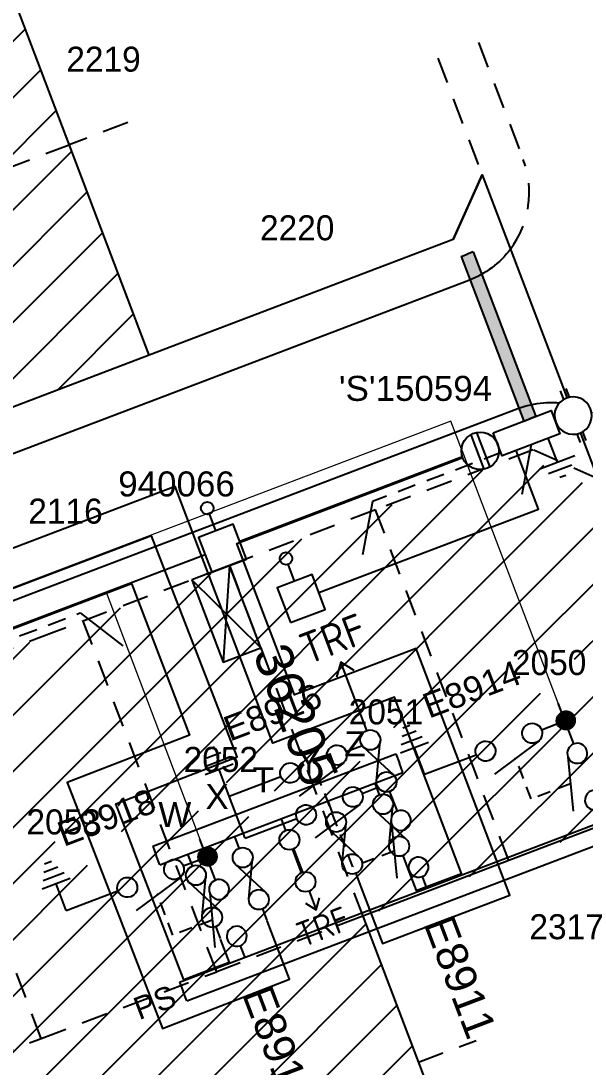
# Model space of a CAD drawing. Header units: metres. Extents: x 303798 to 304438, y 6274082 to 6274908.
# Drawn here: x 304211.9 to 304257, y 6274351.7 to 6274435.4 of the extents above; entities that cross this region are included whole.
import ezdxf
from ezdxf.enums import TextEntityAlignment as Align

# ---------------------------------------------------------------- set-up
doc = ezdxf.new("R2010")
doc.units = ezdxf.units.M
doc.header["$LTSCALE"] = 0.7
for name, pattern in [('A', [0]), ('Cable Exist OH', [1, 1, 0]), ('Cable Exist UG', [8.2, 4, -1.2, 1.8, -1.2]), ('CENTERX2', [101.6, 63.5, -12.7, 12.7, -12.7]), ('Dash', [5, 3, -2])]:
    doc.linetypes.add(name, pattern=pattern)
doc.layers.get('0').update_dxf_attribs({"color": 6})
for name, color, linetype in [('_User Miscellaneous11', 7, 'Continuous'), ('_User Miscellaneous4', 7, 'Continuous'), ('_User Miscellaneous7', 150, 'Continuous'), ('_User Miscellaneous8', 7, 'Continuous'), ('Cadastre Developer_SP_NEW', 4, 'Continuous'), ('Cadastre Roads_SP_NEW', 8, 'Continuous'), ('Duct_SP_NEW', 2, 'Continuous'), ('Equip_HV_NEW', 1, 'Continuous'), ('Equip_LV_MOD', 5, 'Continuous'), ('Equip_LV_NEW', 5, 'Continuous'), ('Mains_HV_NEW_V17', 2, 'Continuous'), ('Mains_LV_NEW_R6', 2, 'Continuous'), ('Mains_LV_NEW_T84', 2, 'Continuous'), ('Services_SP_NEW_UG', 2, 'Continuous'), ('Sub_LV_EXT', 5, 'Continuous'), ('Sub_SP_NEW', 2, 'Continuous'), ('SupportsUG_SP_LV_NEW', 2, 'Continuous'), ('SupportsUG_SP_LV_SL_NEW', 2, 'Continuous'), ('Trench_SP_NEW', 2, 'Continuous')]:
    doc.layers.add(name, color=color, linetype=linetype)
doc.layers.add('_User Miscellaneous5', color=7, linetype='Continuous', lineweight=35)
doc.layers.add('_User Notes', color=7, linetype='Continuous', plot=False)
doc.layers.add('Features_HIDE', color=1, linetype='Continuous', plot=False)
doc.styles.add('ARIAL', font='arial.ttf', dxfattribs={"height": 2})
doc.styles.add('Dot', font='dotfont.shx', dxfattribs={"height": 2})
doc.styles.add('iecARIAL', font='arial.ttf', dxfattribs={"height": 2})
doc.styles.add('IESYMBOL1', font='isocp.shx')
doc.styles.add('POLE_LABEL', font='arial.ttf')
doc.styles.add('SL_LABEL', font='arial.ttf')
doc.styles.get("Standard").update_dxf_attribs({"font": 'arial.ttf'})
doc.styles.add('style1', font='iso3098b.shx')
doc.styles.add('SWG_LABEL', font='arial.ttf')
doc.styles.add('SWITCH_LABEL', font='arial.ttf', dxfattribs={"height": 2.5})
doc.linetypes.add('Cable New UG', pattern='A,8,-1,["x",style1,S=3.5,R=0,X=0.35,Y=-1],-3.5', length=12.5)
doc.linetypes.add('Cable Z', pattern='A,8,-1,["Z",Standard,S=2.5,R=0,X=0.35,Y=-1.25],-3.5', length=12.5)
doc.linetypes.add('IE Trench HV', pattern='A,8,-2,["/",style1,S=2.5,R=0,X=0.1,Y=-1],-4.5', length=14.5)

# ---------------------------------------------------------------- blocks, each defined once
blk = doc.blocks.new('*U112')
at = {"layer": '_User Miscellaneous7', "lineweight": -3}
blk.add_lwpolyline([(4.455, -3.03), (4.455, -1.58)], dxfattribs=at)
blk.add_lwpolyline([(2.97, -6), (5.94, -6), (5.94, -3.03), (2.97, -3.03)], close=True, dxfattribs=at)
blk.add_circle((4.455, -1.08), 0.5, dxfattribs=at)
at = {"layer": '_User Miscellaneous8', "color": 2, "lineweight": -3}
blk.add_lwpolyline([(-1.485, 0), (1.485, 0), (1.485, 2.97), (-1.485, 2.97)], close=True, dxfattribs=at)
at = {"style": 'POLE_LABEL', "flags": 9}
blk.add_attdef('STRUCTURE_PLANT_NUMBER', text='', height=0.2, dxfattribs=at).set_placement((1.641, 1.727), align=Align.MIDDLE_LEFT)
for tag, flags, p in [('STREET_CODE', 9, (1.641, 1.485)), ('OWNED_BY', 9, (1.641, 1.085)), ('OPERATED_BY', 9, (1.641, 0.885)), ('COLUMN_TYPE', 9, (1.641, 1.285)), ('STATE', 9, (1.641, 0.485)), ('USAGE', 9, (1.641, 0.285)), ('MAINTAINED_BY', 9, (1.641, 0.685)), ('LEGEND', 9, (1.641, 0.085)), ('SUBURB', 9, (1.641, -0.315)), ('STREETNAME', 9, (1.641, -0.515)), ('PARENT', 9, (1.641, -0.115)), ('LOCATION', 9, (1.641, -0.715)), ('NOTES', 9, (1.641, -0.915)), ('Z', 1, (1.641, -1.315)), ('LABEL_ALIGNMENT', 9, (1.641, -1.115))]:
    blk.add_attdef(tag, text='', height=0.2, dxfattribs=dict(flags=flags)).set_placement(p, align=Align.MIDDLE_LEFT)
at = {"layer": '_User Miscellaneous5', "style": 'ARIAL', "flags": 8}
blk.add_attdef('ASSET_NUM', text='', height=2, dxfattribs=at).set_placement((2, 3.485), align=Align.MIDDLE_LEFT)
blk = doc.blocks.new('*U51')
at = {"layer": '_User Miscellaneous8', "color": 2}
blk.add_line((0, 0), (0, 1.45), dxfattribs=at)
blk.add_circle((0, 1.95), 0.5, dxfattribs=at)
for tag, p, flags in [('Z', (0, 0), 1), ('OPERATED_BY', (0, -9.607), 9)]:
    blk.add_attdef(tag, p, '', height=0.2, dxfattribs=dict(flags=flags))
at = {"style": 'SL_LABEL', "flags": 9}
blk.add_attdef('STREET_CODE', text='', height=0.2, dxfattribs=at).set_placement((0, -0.2), align=Align.MIDDLE_LEFT)
at = {"flags": 9}
for tag, p in [('CONSTRUCTED_VOLTAGE', (0, -0.4)), ('CONTROL_TYPE', (0, -0.6)), ('LANTERN_PURPOSE', (0, -0.8)), ('OPERATING_VOLTAGE', (0, -1.4)), ('ORIENTATION', (0, -1.6)), ('LANTERN_TYPE', (0, -1)), ('NO_PHASES', (0, -1.2)), ('OWNED_BY', (0, -1.8)), ('STATE', (0, -2)), ('CEXIST', (0, -2.4)), ('CNEW', (0, -2.6)), ('USAGE', (0, -2.2)), ('CNUMBER', (0, -2.8)), ('CREMOVE', (0, -3)), ('CREPLACE', (0, -3.2)), ('LKINGHEIGHT', (0, -3.4)), ('LBRACKET', (0, -3.6)), ('LBRACKETVOCAB', (0, -3.8)), ('LCATEGORY', (0, -4)), ('LCHARGE1', (0, -4.2)), ('LCHARGE1PERCENT', (0, -4.4)), ('LCHARGE2', (0, -4.6)), ('LCHARGE2PERCENT', (0, -4.8)), ('LCHARGE3', (0, -5)), ('LCHARGE3PERCENT', (0, -5.2)), ('LEXIST', (0, -5.4)), ('LLAMP', (0, -5.6)), ('LLAMPVOCAB', (0, -5.8)), ('LMAST', (0, -6)), ('LMASTVOCAB', (0, -6.2)), ('LNEW', (0, -6.4)), ('LANTNUMBER', (0, -6.6)), ('LOUTREACH', (0, -7)), ('LOUTREACHVOCAB', (0, -7.2)), ('LRATECODE', (0, -7.4)), ('LREMOVE', (0, -7.6)), ('LREPLACE', (0, -7.8)), ('LTYPE', (0, -8)), ('LTYPEVOCAB', (0, -8.2)), ('LEGEND', (0, -8.4)), ('SUBURB', (0, -8.6)), ('STREETNAME', (0, -8.8)), ('LOCATION', (0, -9)), ('NOTES', (0, -9.2)), ('MAINTAINED_BY', (0, -9.863))]:
    blk.add_attdef(tag, text='', height=0.2, dxfattribs=at).set_placement(p, align=Align.MIDDLE_LEFT)
at = {"layer": '_User Notes', "style": 'SL_LABEL', "flags": 8}
blk.add_attdef('ASSET_NUM', text='', height=2.5, dxfattribs=at).set_placement((2, 2), align=Align.MIDDLE_LEFT)
at = {"layer": '_User Notes', "flags": 8}
blk.add_attdef('LNUMBER', text='', height=2.5, dxfattribs=at).set_placement((1.2, -2.8), align=Align.MIDDLE_LEFT)
blk = doc.blocks.new('*U49')
at = {"lineweight": -3}
blk.add_lwpolyline([(-2.475, 2.49), (2.475, 2.49), (2.475, 0.51), (-2.475, 0.51)], close=True, dxfattribs=at)
for tag, flags, p in [('STREET_CODE', 9, (1.5, 3.5)), ('OWNED_BY', 9, (1.5, 3.3)), ('OPERATED_BY', 9, (1.5, 3.1)), ('STATE', 9, (1.5, 2.7)), ('SUPPORT_TYPE', 9, (1.5, 2.5)), ('MAINTAINED_BY', 9, (1.5, 2.9)), ('SUBURB', 9, (1.5, 1.7)), ('USAGE', 9, (1.5, 2.3)), ('LEGEND', 9, (1.5, 2.1)), ('PARENT', 9, (1.5, 1.9)), ('Z', 1, (1.5, 0.9)), ('STREETNAME', 9, (1.5, 1.5)), ('LOCATION', 9, (1.5, 1.3)), ('NOTES', 9, (1.5, 1.1))]:
    blk.add_attdef(tag, text='', height=0.2, dxfattribs=dict(flags=flags)).set_placement(p, align=Align.MIDDLE_LEFT)
at = {"layer": '_User Miscellaneous4', "style": 'ARIAL', "flags": 8}
blk.add_attdef('ASSET_NUM', text='', height=2, dxfattribs=at).set_placement((2, 5.5), align=Align.MIDDLE_LEFT)
blk = doc.blocks.new('*U236')
for p, q in [((5.5, 1.825), (-1.551, -1.375)), ((-1.551, 1.824), (5.5, -1.375))]:
    blk.add_line(p, q)
blk.add_lwpolyline([(-1.551, -1.375), (5.5, -1.375), (5.5, 1.825), (-1.551, 1.824)], close=True)
for tag, height, flags, p in [('ASSET_NUM', 3, 8, (5.84, 2.545)), ('STREET_CODE', 0.2, 9, (5.34, 0.545)), ('OPERATING_VOLTAGE', 0.2, 9, (5.34, 0.145)), ('ORIENTATION', 0.2, 9, (5.34, -0.055)), ('NO_PHASES', 0.2, 9, (5.34, 0.345)), ('OWNED_BY', 0.2, 9, (5.34, -0.255)), ('OPERATED_BY', 0.2, 9, (5.34, -0.455)), ('CONSTRUCTED_VOLTAGE', 0.2, 9, (5.34, -0.855)), ('MAINTAINED_BY', 0.2, 9, (5.34, -0.655)), ('SECONDARY_VOLTAGE', 0.2, 9, (5.34, -1.055)), ('STATE', 0.2, 9, (5.34, -1.255)), ('SUBSTATION_TYPE', 0.2, 9, (5.34, -1.655)), ('PARENT', 0.2, 9, (5.34, -1.455)), ('SUBURB', 0.2, 9, (5.34, -2.255)), ('STREETNAME', 0.2, 9, (5.34, -2.455)), ('USAGE', 0.2, 9, (5.34, -1.855)), ('LEGEND', 0.2, 9, (5.34, -2.055)), ('Z', 0.2, 1, (5.34, -3.055)), ('LOCATION', 0.2, 9, (5.34, -2.655)), ('NOTES', 0.2, 9, (5.34, -2.855))]:
    blk.add_attdef(tag, text='', height=height, dxfattribs=dict(flags=flags)).set_placement(p, align=Align.MIDDLE_LEFT)
blk = doc.blocks.new('TX_LINK_NEW')
h = blk.add_hatch(color=256)
edge = h.paths.add_edge_path()
edge.add_line((2.598, 0.05), (4.601, 0.05))
edge.add_arc((5.4, 0.011), 0.8, 177.23529, 184.40267)
edge.add_line((4.602, -0.05), (2.598, -0.05))
edge.add_arc((1.8, 0), 0.8, 356.41668, 363.58332)
blk.add_line((7.2, 0.013), (7.798, 0.013))
for points in [[(1, 0), (0, 0)], [(2.598, 0.05), (4.601, 0.05)], [(6.2, 0.013), (7.2, 0.013)], [(6.998, -0.587), (7.798, 0.013), (6.998, 0.613)], [(2.598, -0.05), (4.602, -0.05)]]:
    blk.add_lwpolyline(points)
for centre in [(1.8, 0), (5.4, 0.011)]:
    blk.add_circle(centre, 0.8)
for centre, start, end in [((1.8, 0), 356.41668, 3.58332), ((5.4, 0.011), 177.23529, 184.40267)]:
    blk.add_arc(centre, 0.8, start, end)
at = {"style": 'IESYMBOL1'}
blk.add_text('TRF', height=2, rotation=90, dxfattribs=at).set_placement((9.238, 0.013), align=Align.MIDDLE_CENTER)
at = {"flags": 1}
blk.add_attdef('Z', (0, 0), '', height=0.2, dxfattribs=at)
at = {"layer": 'Sub_LV_EXT', "flags": 1}
for tag, p in [('ORIENTATION', (2.14, -1.527)), ('USAGE', (2.14, -1.142)), ('NOTES', (2.14, -3.066))]:
    blk.add_attdef(tag, p, '', height=0.2, dxfattribs=at)
blk = doc.blocks.new('LV_UG_DFUSE_CLOSED_NEW')
for points in [[(1, 0), (0, 0)], [(5.04, 0.726), (2.156, -0.717)], [(5.049, -0.707), (2.156, 0.717)], [(6.2, 0.013), (7.2, 0.013)]]:
    blk.add_lwpolyline(points)
for centre in [(1.8, 0), (5.4, 0.011)]:
    blk.add_circle(centre, 0.8)
for tag, flags, p in [('ACTUAL_STATUS', 9, (1.5, 0)), ('OPERATED_BY', 9, (1.5, -0.6)), ('CONSTRUCTED_VOLTAGE', 9, (1.5, -0.2)), ('NO_PHASES', 9, (1.5, -0.4)), ('MAINTAINED_BY', 9, (1.5, -0.8)), ('OWNED_BY', 9, (1.5, -1)), ('OPERATING_VOLTAGE', 9, (1.5, -1.2)), ('ORIENTATION', 9, (1.5, -1.4)), ('STATE', 9, (1.5, -1.6)), ('Z', 1, (1.5, -2.4)), ('SWITCH_TYPE', 9, (1.5, -1.8)), ('USAGE', 9, (1.5, -2)), ('NOTES', 9, (1.5, -2.2))]:
    blk.add_attdef(tag, text='', height=0.2, dxfattribs=dict(flags=flags)).set_placement(p, align=Align.MIDDLE_LEFT)
blk = doc.blocks.new('*U113')
for points in [[(1, 0), (0, 0)], [(5.04, 0.726), (2.156, -0.717)], [(5.049, -0.707), (2.156, 0.717)], [(6.2, 0.013), (7.2, 0.013)]]:
    blk.add_lwpolyline(points)
for centre in [(1.8, 0), (5.4, 0.011)]:
    blk.add_circle(centre, 0.8)
for tag, flags, p in [('ACTUAL_STATUS', 9, (1.5, 0)), ('OPERATED_BY', 9, (1.5, -0.6)), ('CONSTRUCTED_VOLTAGE', 9, (1.5, -0.2)), ('NO_PHASES', 9, (1.5, -0.4)), ('MAINTAINED_BY', 9, (1.5, -0.8)), ('OWNED_BY', 9, (1.5, -1)), ('OPERATING_VOLTAGE', 9, (1.5, -1.2)), ('ORIENTATION', 9, (1.5, -1.4)), ('STATE', 9, (1.5, -1.6)), ('Z', 1, (1.5, -2.4)), ('SWITCH_TYPE', 9, (1.5, -1.8)), ('USAGE', 9, (1.5, -2)), ('NOTES', 9, (1.5, -2.2))]:
    blk.add_attdef(tag, text='', height=0.2, dxfattribs=dict(flags=flags)).set_placement(p, align=Align.MIDDLE_LEFT)
blk = doc.blocks.new('Earth')
for p, q in [((0, -2.044), (0, 0)), ((-1.5, -2.044), (1.5, -2.044)), ((-1, -2.644), (1, -2.644)), ((-0.25, -3.244), (0.25, -3.244))]:
    blk.add_line(p, q)
blk = doc.blocks.new('*U114')
for p, q in [((-1.6, 0), (-1.6, 41.669)), ((-1.6, 41.669), (-0.8, 41.669)), ((0, 41.669), (-0.8, 41.669)), ((0, 0), (0, 41.669)), ((-1.6, 0), (-0.8, 0)), ((0, 0), (-0.8, 0))]:
    blk.add_line(p, q)
at = {"style": 'ARIAL'}
blk.add_attdef('SWG_TYPE', text='', height=1.8, rotation=90, dxfattribs=at).set_placement((-0.8, 42.414), align=Align.MIDDLE_LEFT)
blk.add_attdef('SUB_TYPE', text='', height=1.8, rotation=90, dxfattribs=at).set_placement((-0.8, -0.757), align=Align.MIDDLE_RIGHT)
blk = doc.blocks.new('*U101')
for p, q in [((-6.103, 4.327), (-1.804, 5.547)), ((-6.103, 0.747), (-1.804, 1.966)), ((2.223, -2.29), (4.623, -2.285)), ((2.524, -2.89), (4.324, -2.886)), ((2.826, -3.489), (4.026, -3.486)), ((3.127, -4.088), (3.727, -4.087))]:
    blk.add_line(p, q)
at = {"linetype": 'Dash', "ltscale": 0.5, "flags": 128}
blk.add_lwpolyline([(-7.345, 8.776), (-3.811, 8.776), (-3.791, 1.399)], dxfattribs=at)
for points in [[(-5.789, 2.759, -1), (-5.793, 4.359, -1)], [(-1.789, 2.767, -1), (-1.793, 4.367, -1)], [(-5.789, -0.821, -1), (-5.793, 0.779, -1)], [(-1.789, -0.813, -1), (-1.793, 0.787, -1)]]:
    blk.add_lwpolyline(points, format="xyb", close=True)
for points in [[(-6.591, 3.558), (-7.891, 3.558)], [(3.423, 3.569), (-0.991, 3.569)], [(3.423, 3.569), (3.423, -0.012)], [(-6.591, -0.023), (-7.891, -0.023)], [(3.423, -0.012), (-0.991, -0.012)], [(3.423, -0.012), (3.423, -2.288)]]:
    blk.add_lwpolyline(points)
at = {"flags": 1}
blk.add_attdef('Z', (0, 0), '', height=0.2, dxfattribs=at)
at = {"style": 'SWITCH_LABEL', "flags": 9}
blk.add_attdef('STREET_CODE', text='', height=0.2, dxfattribs=at).set_placement((0, -0.2), align=Align.MIDDLE_LEFT)
at = {"flags": 9}
for tag, p in [('ORIENTATION', (0, -0.4)), ('USAGE', (0, -0.8)), ('PARENT', (0, -0.6)), ('SUBURB', (0, -1)), ('STREETNAME', (0, -1.2)), ('LOCATION', (0, -1.4)), ('NOTES', (0, -1.6))]:
    blk.add_attdef(tag, text='', height=0.2, dxfattribs=at).set_placement(p, align=Align.MIDDLE_LEFT)
at = {"style": 'ARIAL', "flags": 8}
blk.add_attdef('ASSET_NUM', text='', height=2, dxfattribs=at).set_placement((-1.812, -3.151), align=Align.MIDDLE_CENTER)
blk = doc.blocks.new('SWG_SIE_TRF_NOES_NEW')
for p, q in [((7.008, 0.801), (2.793, 1.949)), ((14.679, 0), (20.536, -0.004))]:
    blk.add_line(p, q)
for points in [[(2.2, 0.011), (1.2, 0.011)], [(19.536, -0.753), (20.536, -0.004), (19.536, 0.747)], [(7.8, 0), (9.453, 0)]]:
    blk.add_lwpolyline(points)
for points in [[(2.998, -0.79, 1), (3.002, 0.81, 1)], [(6.998, -0.798, 1), (7.002, 0.801, 1)]]:
    blk.add_lwpolyline(points, format="xyb", close=True)
at = {"flags": 1}
blk.add_attdef('Z', (0, 0), '', height=0.2, dxfattribs=at)
at = {"style": 'SWITCH_LABEL', "flags": 9}
blk.add_attdef('STREET_CODE', text='', height=0.2, dxfattribs=at).set_placement((0, -0.2), align=Align.MIDDLE_LEFT)
at = {"flags": 9}
for tag, p in [('ORIENTATION', (0, -0.4)), ('USAGE', (0, -0.8)), ('PARENT', (0, -0.6)), ('SUBURB', (0, -1)), ('STREETNAME', (0, -1.2)), ('LOCATION', (0, -1.4)), ('NOTES', (0, -1.6))]:
    blk.add_attdef(tag, text='', height=0.2, dxfattribs=at).set_placement(p, align=Align.MIDDLE_LEFT)
blk = doc.blocks.new('SWG_FUSE_NEW')
for points in [[(4.04, 0.726), (1.156, -0.717)], [(4.049, -0.707), (1.156, 0.717)]]:
    blk.add_lwpolyline(points)
for centre in [(0.8, 0), (4.4, 0.011)]:
    blk.add_circle(centre, 0.8)
at = {"style": 'SWITCH_LABEL', "flags": 8}
blk.add_attdef('ASSET_NUM', text='', height=2.5, rotation=179.95437, dxfattribs=at).set_placement((-2.4, 0), align=Align.MIDDLE_LEFT)
for tag, p, flags in [('Z', (0, 0), 1), ('ORIENTATION', (0.04, -4.4), 9), ('USAGE', (0.04, -5.4), 9)]:
    blk.add_attdef(tag, p, '', height=0.2, dxfattribs=dict(flags=flags))
at = {"flags": 9}
for tag, p in [('PARENT', (0, -1.6)), ('SUBURB', (0, -2.2)), ('STREETNAME', (0, -2.4))]:
    blk.add_attdef(tag, text='', height=0.2, dxfattribs=at).set_placement(p, align=Align.MIDDLE_LEFT)
blk = doc.blocks.new('*U102')
at = {"linetype": 'CENTERX2'}
blk.add_blockref('SWG_SIE_TRF_NOES_NEW', (0, 0), dxfattribs=at)
at = {"linetype": 'CENTERX2', "rotation": 180}
blk.add_blockref('SWG_FUSE_NEW', (14.679, 0), dxfattribs=at)
at = {"style": 'IESYMBOL1'}
blk.add_text('TRF', height=2.5, rotation=270.01744, dxfattribs=at).set_placement((22.515, -0.055), align=Align.MIDDLE_CENTER)
blk = doc.blocks.new('SWG_SIE_ES_NEW')
for p, q in [((-6.103, 0.747), (-1.804, 1.966)), ((2.223, -2.29), (4.623, -2.285)), ((2.524, -2.89), (4.324, -2.886)), ((2.826, -3.489), (4.026, -3.486)), ((3.127, -4.088), (3.727, -4.087))]:
    blk.add_line(p, q)
at = {"const_width": 0.8, "flags": 128}
blk.add_lwpolyline([(-9.091, -0.021, 1), (-8.291, -0.021, 1)], format="xyb", close=True, dxfattribs=at)
for points in [[(-5.789, -0.821, -1), (-5.793, 0.779, -1)], [(-1.789, -0.813, -1), (-1.793, 0.787, -1)]]:
    blk.add_lwpolyline(points, format="xyb", close=True)
for points in [[(-6.591, -0.023), (-7.891, -0.023)], [(3.423, -0.012), (-0.991, -0.012)], [(3.423, -0.012), (3.423, -2.288)]]:
    blk.add_lwpolyline(points)
at = {"flags": 1}
blk.add_attdef('Z', (0, 0), '', height=0.2, dxfattribs=at)
at = {"style": 'SWITCH_LABEL', "flags": 9}
blk.add_attdef('STREET_CODE', text='', height=0.2, dxfattribs=at).set_placement((0, -0.2), align=Align.MIDDLE_LEFT)
at = {"flags": 9}
for tag, p in [('ORIENTATION', (0, -0.4)), ('USAGE', (0, -0.8)), ('PARENT', (0, -0.6)), ('SUBURB', (0, -1)), ('STREETNAME', (0, -1.2)), ('LOCATION', (0, -1.4)), ('NOTES', (0, -1.6))]:
    blk.add_attdef(tag, text='', height=0.2, dxfattribs=at).set_placement(p, align=Align.MIDDLE_LEFT)
at = {"style": 'ARIAL', "flags": 8}
blk.add_attdef('ASSET_NUM', text='', height=2, dxfattribs=at).set_placement((-1.812, -3.151), align=Align.MIDDLE_CENTER)
blk = doc.blocks.new('SWG_SIE_SU_NEW')
blk.add_line((5.808, 0.79), (1.594, 1.938))
at = {"linetype": 'A', "lineweight": 0}
for p, q in [((7.981, 0.347), (7.98, -0.368)), ((8.18, -0.584), (8.181, 0.562)), ((8.381, 0.659), (8.379, -0.682)), ((8.579, -0.712), (8.581, 0.688)), ((8.781, 0.659), (8.779, -0.683)), ((8.98, -0.588), (8.981, 0.564)), ((9.181, 0.351), (9.18, -0.376))]:
    blk.add_line(p, q, dxfattribs=at)
at = {"linetype": 'Dash', "ltscale": 0.5}
blk.add_lwpolyline([(3.701, 1.364), (3.701, 4.733), (7.222, 4.733)], dxfattribs=at)
for points in [[(1, 0), (0, 0)], [(6.6, -0.012), (10.1, -0.012)]]:
    blk.add_lwpolyline(points)
for points in [[(1.798, -0.802, 1), (1.802, 0.798, 1)], [(5.798, -0.81, 1), (5.802, 0.79, 1)]]:
    blk.add_lwpolyline(points, format="xyb", close=True)
at = {"linetype": 'A', "lineweight": 0}
blk.add_circle((8.582, -0.012), 0.7, dxfattribs=at)
at = {"style": 'SWG_LABEL', "flags": 8}
blk.add_attdef('ASSET_NUM', text='', height=2, rotation=179.95437, dxfattribs=at).set_placement((-2.4, 0.012), align=Align.MIDDLE_LEFT)
at = {"flags": 1}
blk.add_attdef('Z', (0, 0), '', height=0.2, dxfattribs=at)
at = {"style": 'SWITCH_LABEL', "flags": 9}
blk.add_attdef('STREET_CODE', text='', height=0.2, dxfattribs=at).set_placement((0, 0), align=Align.MIDDLE_LEFT)
at = {"flags": 9}
for tag, p in [('ORIENTATION', (0, -0.2)), ('SUBURB', (0, -0.8)), ('USAGE', (0, -0.6)), ('PARENT', (0, -0.4)), ('OWNED_BY', (-0.003, -1.619)), ('STREETNAME', (0, -1)), ('LOCATION', (0, -1.2)), ('NOTES', (0, -1.4)), ('OPERATED_BY', (-0.009, -1.841)), ('MAINTAINED_BY', (-0.011, -2.048))]:
    blk.add_attdef(tag, text='', height=0.2, dxfattribs=at).set_placement(p, align=Align.MIDDLE_LEFT)
blk = doc.blocks.new('*U144')
at = {"layer": 'Services_SP_NEW_UG', "color": 2, "flags": 128}
blk.add_lwpolyline([(-14.998, -0.75), (-17.244, 2.934)], dxfattribs=at)
at = {"layer": 'Services_SP_NEW_UG', "color": 2, "linetype": 'Dash', "ltscale": 0.7, "flags": 128}
blk.add_lwpolyline([(-2.473, -0.75), (-14.998, -0.75)], dxfattribs=at)
blk = doc.blocks.new('*U98')
blk.add_wipeout([(-1.056, -0.443), (-1.18, -0.584), (-1.286, -0.739), (-1.371, -0.906), (-1.435, -1.083), (-1.476, -1.266), (-1.493, -1.453), (-1.487, -1.64), (-1.458, -1.826), (-1.406, -2.006), (-1.331, -2.178), (-1.236, -2.339), (-1.121, -2.488), (-0.988, -2.62), (-0.84, -2.735), (-0.679, -2.831), (-0.506, -2.906), (-0.326, -2.958), (-0.141, -2.987), (0.047, -2.993), (0.233, -2.976), (0.416, -2.935), (0.593, -2.871), (0.76, -2.786), (0.915, -2.681), (1.056, -2.557), (1.18, -2.416), (1.286, -2.261), (1.371, -2.094), (1.435, -1.917), (1.476, -1.734), (1.493, -1.547), (1.487, -1.36), (1.458, -1.174), (1.406, -0.994), (1.331, -0.822), (1.236, -0.661), (1.121, -0.512), (0.988, -0.38), (0.84, -0.265), (0.679, -0.169), (0.506, -0.094), (0.326, -0.042), (0.141, -0.013), (-0.047, -0.007), (-0.233, -0.024), (-0.416, -0.065), (-0.593, -0.129), (-0.76, -0.214), (-0.915, -0.319)])
for p, q in [((-1.479, -1.25), (1.479, -1.25)), ((-1.479, -1.75), (1.479, -1.75))]:
    blk.add_line(p, q)
blk.add_circle((0, -1.5), 1.5)
for tag, flags, p in [('ACTUAL_STATUS', 9, (1.5, 0)), ('OPERATING_VOLTAGE', 9, (1.5, -0.6)), ('ORIENTATION', 9, (1.5, -0.8)), ('CONSTRUCTED_VOLTAGE', 9, (1.5, -0.2)), ('NO_PHASES', 9, (1.5, -0.4)), ('STATE', 9, (1.5, -1)), ('SWITCH_TYPE', 9, (1.5, -1.2)), ('USAGE', 9, (1.5, -1.4)), ('NOTES', 9, (1.5, -1.6)), ('TYPE', 9, (1.5, -2.6)), ('OWNED_BY', 9, (1.5, -1.8)), ('OPERATED_BY', 9, (1.5, -2)), ('MAINTAINED_BY', 9, (1.5, -2.2)), ('NUMBER_OF_PHASES', 9, (1.5, -2.4)), ('Z', 1, (1.5, -2.8))]:
    blk.add_attdef(tag, text='', height=0.2, dxfattribs=dict(flags=flags)).set_placement(p, align=Align.MIDDLE_LEFT)
blk = doc.blocks.new('*U99')
blk.add_wipeout([(-1.168, -0.568), (-1.275, -0.722), (-1.363, -0.888), (-1.429, -1.064), (-1.472, -1.246), (-1.492, -1.433), (-1.489, -1.62), (-1.462, -1.806), (-1.412, -1.987), (-1.34, -2.16), (-1.247, -2.323), (-1.134, -2.473), (-1.003, -2.607), (-0.857, -2.724), (-0.696, -2.822), (-0.525, -2.899), (-0.346, -2.953), (-0.161, -2.985), (0.026, -2.994), (0.213, -2.979), (0.397, -2.94), (0.574, -2.879), (0.743, -2.796), (0.899, -2.693), (1.042, -2.571), (1.168, -2.432), (1.275, -2.278), (1.363, -2.112), (1.429, -1.936), (1.472, -1.754), (1.492, -1.567), (1.489, -1.38), (1.462, -1.194), (1.412, -1.013), (1.34, -0.84), (1.247, -0.677), (1.134, -0.527), (1.003, -0.393), (0.857, -0.276), (0.696, -0.178), (0.525, -0.101), (0.346, -0.047), (0.161, -0.015), (-0.026, -0.006), (-0.213, -0.021), (-0.397, -0.06), (-0.574, -0.121), (-0.743, -0.204), (-0.899, -0.307), (-1.042, -0.429)])
for p, q in [((-1.473, -1.251), (-2.22, -1.251)), ((1.473, -1.251), (2.22, -1.251)), ((-1.473, -1.749), (-2.22, -1.749)), ((1.473, -1.749), (2.22, -1.749))]:
    blk.add_line(p, q)
blk.add_lwpolyline([(1.494, -1.5, 1), (-1.494, -1.5, 1)], format="xyb", close=True)
for tag, p, flags in [('Z', (0, 0), 1), ('ORIENTATION', (0, 0), 9), ('USAGE', (0, -0.2), 9), ('NOTES', (0, -0.4), 9)]:
    blk.add_attdef(tag, p, '', height=0.2, dxfattribs=dict(flags=flags))
blk = doc.blocks.new('*U192')
at = {"layer": 'Services_SP_NEW_UG', "color": 2, "flags": 128}
blk.add_lwpolyline([(-13.498, -0.75), (-15.744, 2.934)], dxfattribs=at)
at = {"layer": 'Services_SP_NEW_UG', "color": 2, "linetype": 'Dash', "ltscale": 0.7, "flags": 128}
blk.add_lwpolyline([(-2.473, -0.75), (-13.498, -0.75)], dxfattribs=at)

msp = doc.modelspace()

# ---------------------------------------------------------------- hatches: boundary and pattern name
at = {"layer": '_User Miscellaneous11'}
h = msp.add_hatch(dxfattribs=at)
h.set_pattern_fill('ANSI31', color=3)
h.paths.add_polyline_path([(304173.998, 6274535.284), (304149.697, 6274526.039), (304147.381, 6274520.879), (304192.717, 6274401.711), (304197.877, 6274399.395), (304222.178, 6274408.64)])
h.paths.add_polyline_path([(304156.204, 6274514.408), (304162.304, 6274514.408), (304162.304, 6274517.108), (304156.204, 6274517.108)], flags=24)
h.paths.add_polyline_path([(304169.804, 6274519.958), (304175.864, 6274519.958), (304175.864, 6274522.658), (304169.804, 6274522.658)], flags=24)
h.paths.add_polyline_path([(304173.199, 6274486.508), (304179.279, 6274486.508), (304179.279, 6274489.208), (304173.199, 6274489.208)], flags=24)
h.paths.add_polyline_path([(304168.754, 6274498.208), (304174.854, 6274498.208), (304174.854, 6274500.908), (304168.754, 6274500.908)], flags=24)
h.paths.add_polyline_path([(304182.867, 6274463.236), (304188.967, 6274463.236), (304188.967, 6274465.936), (304182.867, 6274465.936)], flags=24)
h.paths.add_polyline_path([(304177.652, 6274474.808), (304183.732, 6274474.808), (304183.732, 6274477.508), (304177.652, 6274477.508)], flags=24)
h.paths.add_polyline_path([(304192.5, 6274437.113), (304198.6, 6274437.113), (304198.6, 6274439.813), (304192.5, 6274439.813)], flags=24)
h.paths.add_polyline_path([(304187.404, 6274449.108), (304193.424, 6274449.108), (304193.424, 6274451.808), (304187.404, 6274451.808)], flags=24)
h.paths.add_polyline_path([(304203.532, 6274410.099), (304209.632, 6274410.099), (304209.632, 6274412.799), (304203.532, 6274412.799)], flags=24)
h.paths.add_polyline_path([(304197.409, 6274425.592), (304202.909, 6274425.592), (304202.909, 6274428.292), (304197.409, 6274428.292)], flags=24)
h = msp.add_hatch(color=7, dxfattribs=at)
h.dxf.hatch_style = 1
h.paths.add_polyline_path([(304248.079, 6274416.888), (304247.107, 6274416.519), (304252.113, 6274403.36), (304253.085, 6274403.73)])
h = msp.add_hatch(dxfattribs=at)
h.set_pattern_fill('ANSI31', color=3)
h.paths.add_polyline_path([(304149.543, 6274344.022), (304156.243, 6274344.022), (304156.243, 6274346.722), (304149.543, 6274346.722)], flags=16)
h.paths.add_polyline_path([(304135.449, 6274338.564), (304141.549, 6274338.564), (304141.549, 6274341.264), (304135.449, 6274341.264)], flags=16)
h.paths.add_polyline_path([(304121.971, 6274333.36), (304128.671, 6274333.36), (304128.671, 6274336.06), (304121.971, 6274336.06)], flags=16)
h.paths.add_polyline_path([(304106.782, 6274328.03), (304113.402, 6274328.03), (304113.402, 6274330.73), (304106.782, 6274330.73)], flags=16)
h.paths.add_polyline_path([(304093.459, 6274322.699), (304100.159, 6274322.699), (304100.159, 6274325.399), (304093.459, 6274325.399)], flags=16)
h.paths.add_polyline_path([(304079.438, 6274317.368), (304086.118, 6274317.368), (304086.118, 6274320.068), (304079.438, 6274320.068)], flags=16)
h.paths.add_polyline_path([(304066.96, 6274312.131), (304073.64, 6274312.131), (304073.64, 6274314.831), (304066.96, 6274314.831)], flags=16)
h.paths.add_polyline_path([(304054.764, 6274308.106), (304061.464, 6274308.106), (304061.464, 6274310.806), (304054.764, 6274310.806)], flags=16)
h.paths.add_polyline_path([(304043.026, 6274303.59), (304049.686, 6274303.59), (304049.686, 6274306.29), (304043.026, 6274306.29)], flags=16)
h.paths.add_polyline_path([(304029.985, 6274298.735), (304036.685, 6274298.735), (304036.685, 6274301.435), (304029.985, 6274301.435)], flags=16)
h.paths.add_polyline_path([(304005.335, 6274287.526), (304012.025, 6274287.526), (304012.025, 6274290.196), (304005.335, 6274290.196)], flags=16)
h.paths.add_polyline_path([(304017.588, 6274276.631), (304023.688, 6274276.631), (304023.688, 6274279.331), (304017.588, 6274279.331)], flags=16)
h.paths.add_polyline_path([(304028.681, 6274270.864), (304035.371, 6274270.864), (304035.371, 6274273.534), (304028.681, 6274273.534)], flags=16)
h.paths.add_polyline_path([(304039.768, 6274265.092), (304046.378, 6274265.092), (304046.378, 6274267.762), (304039.768, 6274267.762)], flags=16)
h.paths.add_polyline_path([(304054.299, 6274258.337), (304060.999, 6274258.337), (304060.999, 6274261.037), (304054.299, 6274261.037)], flags=16)
h.paths.add_polyline_path([(304064.144, 6274281.604), (304070.824, 6274281.604), (304070.824, 6274284.304), (304064.144, 6274284.304)], flags=16)
h.paths.add_polyline_path([(304082.487, 6274288.141), (304089.157, 6274288.141), (304089.157, 6274290.811), (304082.487, 6274290.811)], flags=16)
h.paths.add_polyline_path([(304095.663, 6274292.898), (304102.363, 6274292.898), (304102.363, 6274295.598), (304095.663, 6274295.598)], flags=16)
h.paths.add_polyline_path([(304106.652, 6274296.554), (304113.302, 6274296.554), (304113.302, 6274299.224), (304106.652, 6274299.224)], flags=16)
h.paths.add_polyline_path([(304117.063, 6274301.058), (304123.753, 6274301.058), (304123.753, 6274303.728), (304117.063, 6274303.728)], flags=16)
h.paths.add_polyline_path([(304129.994, 6274306.596), (304136.694, 6274306.596), (304136.694, 6274309.296), (304129.994, 6274309.296)], flags=16)
h.paths.add_polyline_path([(304145.576, 6274312.444), (304151.676, 6274312.444), (304151.676, 6274315.144), (304145.576, 6274315.144)], flags=16)
h.paths.add_polyline_path([(304159.597, 6274317.775), (304166.297, 6274317.775), (304166.297, 6274320.475), (304159.597, 6274320.475)], flags=16)
h.paths.add_polyline_path([(304173.618, 6274323.106), (304180.238, 6274323.106), (304180.238, 6274325.806), (304173.618, 6274325.806)], flags=16)
h.paths.add_polyline_path([(304187.638, 6274328.436), (304194.338, 6274328.436), (304194.338, 6274331.136), (304187.638, 6274331.136)], flags=16)
h.paths.add_polyline_path([(304201.659, 6274333.767), (304208.339, 6274333.767), (304208.339, 6274336.467), (304201.659, 6274336.467)], flags=16)
h.paths.add_polyline_path([(304222.17, 6274346.576), (304228.85, 6274346.576), (304228.85, 6274349.276), (304222.17, 6274349.276)], flags=16)
h.paths.add_polyline_path([(304231.187, 6274332.337), (304237.887, 6274332.337), (304237.887, 6274335.037), (304231.187, 6274335.037)], flags=16)
h.paths.add_polyline_path([(304236.517, 6274318.316), (304243.177, 6274318.316), (304243.177, 6274321.016), (304236.517, 6274321.016)], flags=16)
h.paths.add_polyline_path([(304241.848, 6274304.295), (304248.548, 6274304.295), (304248.548, 6274306.995), (304241.848, 6274306.995)], flags=16)
h.paths.add_polyline_path([(304248.067, 6274287.312), (304254.757, 6274287.312), (304254.757, 6274289.982), (304248.067, 6274289.982)], flags=16)
h.paths.add_polyline_path([(304237.495, 6274272.862), (304243.595, 6274272.862), (304243.595, 6274275.562), (304237.495, 6274275.562)], flags=16)
h.paths.add_polyline_path([(304230.393, 6274259.386), (304237.083, 6274259.386), (304237.083, 6274262.056), (304230.393, 6274262.056)], flags=16)
h.paths.add_polyline_path([(304223.659, 6274246.459), (304230.269, 6274246.459), (304230.269, 6274249.129), (304223.659, 6274249.129)], flags=16)
h.paths.add_polyline_path([(304216.724, 6274233.151), (304223.424, 6274233.151), (304223.424, 6274235.851), (304216.724, 6274235.851)], flags=16)
h.paths.add_polyline_path([(304209.794, 6274219.848), (304216.474, 6274219.848), (304216.474, 6274222.548), (304209.794, 6274222.548)], flags=16)
h.paths.add_polyline_path([(304202.869, 6274206.55), (304209.539, 6274206.55), (304209.539, 6274209.22), (304202.869, 6274209.22)], flags=16)
h.paths.add_polyline_path([(304195.934, 6274193.242), (304202.634, 6274193.242), (304202.634, 6274195.942), (304195.934, 6274195.942)], flags=16)
h.paths.add_polyline_path([(304189.009, 6274179.943), (304195.659, 6274179.943), (304195.659, 6274182.613), (304189.009, 6274182.613)], flags=16)
h.paths.add_polyline_path([(304173.544, 6274161.631), (304180.234, 6274161.631), (304180.234, 6274164.301), (304173.544, 6274164.301)], flags=16)
h.paths.add_polyline_path([(304186.476, 6274154.888), (304192.556, 6274154.888), (304192.556, 6274157.588), (304186.476, 6274157.588)], flags=16)
h.paths.add_polyline_path([(304197.602, 6274149.472), (304204.252, 6274149.472), (304204.252, 6274152.142), (304197.602, 6274152.142)], flags=16)
h.paths.add_polyline_path([(304211.188, 6274143.356), (304217.758, 6274143.356), (304217.758, 6274146.026), (304211.188, 6274146.026)], flags=16)
edge = h.paths.add_edge_path()
edge.add_line((304251.949, 6274400.631), (304153.803, 6274363.316))
edge.add_line((304153.803, 6274363.316), (304026.525, 6274314.925))
edge.add_arc((304045.715, 6274264.45), 54, 110.81667, 152.5)
edge.add_line((303997.817, 6274289.385), (303993.897, 6274281.856))
edge.add_line((303993.897, 6274281.856), (303996.024, 6274275.112))
edge.add_line((303996.024, 6274275.112), (304056.136, 6274243.868))
edge.add_line((304056.136, 6274243.868), (304061.531, 6274245.57))
edge.add_line((304061.531, 6274245.57), (304066.652, 6274255.429))
edge.add_arc((304101.246, 6274237.42), 39, 110.81667, 152.5, ccw=False)
edge.add_line((304087.386, 6274273.875), (304221.862, 6274325.002))
edge.add_line((304221.862, 6274325.002), (304234.047, 6274292.952))
edge.add_line((304234.047, 6274292.952), (304164.232, 6274158.907))
edge.add_line((304164.232, 6274158.907), (304165.693, 6274153.115))
edge.add_line((304165.693, 6274153.115), (304210.701, 6274129.063))
edge.add_line((304210.701, 6274129.063), (304217.445, 6274131.187))
edge.add_line((304217.445, 6274131.187), (304228.993, 6274153.36))
edge.add_line((304228.993, 6274153.36), (304202.387, 6274167.22))
edge.add_line((304202.387, 6274167.22), (304266.872, 6274291.032))
edge.add_line((304266.872, 6274291.032), (304239.242, 6274363.705))
edge.add_line((304239.242, 6274363.705), (304267.284, 6274374.366))
edge.add_line((304267.284, 6274374.366), (304258.399, 6274397.734))
edge.add_line((304258.399, 6274397.734), (304251.949, 6274400.631))
h.paths.add_polyline_path([(304164.6, 6274349.36), (304170.7, 6274349.36), (304170.7, 6274352.06), (304164.6, 6274352.06)], flags=16)
h.paths.add_polyline_path([(304178.982, 6274354.24), (304184.482, 6274354.24), (304184.482, 6274356.94), (304178.982, 6274356.94)], flags=16)
h.paths.add_polyline_path([(304204.718, 6274364.068), (304210.738, 6274364.068), (304210.738, 6274366.768), (304204.718, 6274366.768)], flags=16)
h.paths.add_polyline_path([(304214.649, 6274367.843), (304220.749, 6274367.843), (304220.749, 6274370.543), (304214.649, 6274370.543)], flags=16)
h.paths.add_polyline_path([(304193.173, 6274359.756), (304199.273, 6274359.756), (304199.273, 6274362.456), (304193.173, 6274362.456)], flags=16)
h.paths.add_polyline_path([(304250.826, 6274381.617), (304256.926, 6274381.617), (304256.926, 6274384.317), (304250.826, 6274384.317)], flags=16)
h.paths.add_polyline_path([(304237.416, 6274376.168), (304243.496, 6274376.168), (304243.496, 6274378.868), (304237.416, 6274378.868)], flags=16)
h.paths.add_polyline_path([(304226.098, 6274371.754), (304232.178, 6274371.754), (304232.178, 6274374.454), (304226.098, 6274374.454)], flags=16)
h.paths.add_polyline_path([(304111.708, 6274318.456), (304139.562, 6274318.456), (304139.562, 6274329.314), (304111.708, 6274329.314)], flags=24)

# ---------------------------------------------------------------- linework, layer by layer
at = {"layer": 'Cadastre Developer_SP_NEW', "color": 8, "linetype": 'Dash'}
for p, q in [((304220.451, 6274427.241), (304215.778, 6274425.463)), ((304187.739, 6274414.796), (304215.778, 6274425.463)), ((304250.929, 6274368.221), (304240.262, 6274396.261)), ((304227.563, 6274359.332), (304216.896, 6274387.371)), ((304213.543, 6274353.998), (304202.876, 6274382.038))]:
    msp.add_line(p, q, dxfattribs=at)
at = {"layer": 'Cadastre Developer_SP_NEW'}
for points in [[(304246.479, 6274417.884), (304248.796, 6274423.045), (304246.479, 6274417.884), (304222.178, 6274408.64), (304206.889, 6274448.829), (304173.998, 6274535.284)], [(304248.796, 6274423.045), (304267.285, 6274374.444)], [(304284.109, 6274380.844), (304250.929, 6274368.221), (304239.246, 6274363.776), (304266.891, 6274291.109), (304257.842, 6274273.725), (304250.916, 6274260.42), (304243.989, 6274247.115), (304237.063, 6274233.81), (304230.137, 6274220.505), (304223.211, 6274207.199), (304216.284, 6274193.894), (304209.358, 6274180.589), (304202.432, 6274167.284), (304245.007, 6274145.117), (304233.001, 6274122.054), (304234.702, 6274116.659), (304257.763, 6274104.652)]]:
    msp.add_lwpolyline(points, dxfattribs=at)
at = {"layer": 'Cadastre Developer_SP_NEW', "color": 8, "linetype": 'Dash'}
for points in [[(304245.24, 6274432.392), (304248.796, 6274423.045)], [(304272.89, 6274359.712), (304267.285, 6274374.444), (304258.04, 6274398.744), (304252.88, 6274401.061), (304240.262, 6274396.261), (304228.579, 6274391.816), (304214.559, 6274386.482), (304205.212, 6274382.927), (304195.866, 6274379.371), (304181.846, 6274374.037), (304179.977, 6274373.326), (304173.577, 6274390.15)]]:
    msp.add_lwpolyline(points, dxfattribs=at)
at = {"layer": 'Cadastre Developer_SP_NEW', "color": 8, "linetype": 'Continuous', "flags": 128}
msp.add_lwpolyline([(304222.178, 6274408.64), (304197.877, 6274399.395), (304192.717, 6274401.711)], dxfattribs=at)
at = {"layer": 'Cadastre Developer_SP_NEW', "color": 8, "linetype": 'Dash', "flags": 128}
for points in [[(304228.579, 6274391.816), (304239.246, 6274363.776)], [(304239.246, 6274363.776), (304227.563, 6274359.332)], [(304213.543, 6274353.998), (304227.563, 6274359.332)], [(304199.523, 6274348.665), (304213.543, 6274353.998)], [(304243.691, 6274352.093), (304248.308, 6274353.85)]]:
    msp.add_lwpolyline(points, dxfattribs=at)
at = {"layer": 'Cadastre Roads_SP_NEW', "linetype": 'Dash'}
for points in [[(304248.511, 6274433.636), (304252.067, 6274424.29, -0.257543), (304251.051, 6274417.116)], [(304276.161, 6274360.957), (304270.557, 6274375.688), (304261.312, 6274399.989, 0.257542), (304255.785, 6274404.674)]]:
    msp.add_lwpolyline(points, format="xyb", dxfattribs=at)
at = {"layer": 'Cadastre Roads_SP_NEW'}
for points in [[(304251.051, 6274417.116, -0.141569), (304247.724, 6274414.613), (304223.423, 6274405.368), (304199.122, 6274396.123, -0.414214), (304189.445, 6274400.466), (304189.445, 6274400.466)], [(304255.785, 6274404.674, 0.141569), (304251.635, 6274404.332), (304239.017, 6274399.532), (304227.334, 6274395.087), (304213.314, 6274389.754), (304203.968, 6274386.198), (304194.622, 6274382.642), (304180.602, 6274377.308), (304025.294, 6274318.224, 0.029396), (304019.132, 6274315.455, 0.153683), (303994.731, 6274291.022), (303990.352, 6274282.605, 0.414214), (303993.543, 6274272.49), (304054.521, 6274240.763, 0.414214), (304064.636, 6274243.955), (304069.783, 6274253.848, -0.097956), (304078.393, 6274264.604, -0.060994), (304085.617, 6274269.323, -0.023282), (304088.647, 6274270.641)]]:
    msp.add_lwpolyline(points, format="xyb", dxfattribs=at)
at = {"layer": 'Duct_SP_NEW'}
for p, q in [((304247.107, 6274416.519), (304247.593, 6274416.703)), ((304248.079, 6274416.888), (304247.593, 6274416.703)), ((304248.079, 6274416.888), (304253.085, 6274403.73)), ((304247.107, 6274416.519), (304252.113, 6274403.36)), ((304252.113, 6274403.36), (304252.599, 6274403.545)), ((304253.085, 6274403.73), (304252.599, 6274403.545))]:
    msp.add_line(p, q, dxfattribs=at)
at = {"layer": 'Equip_LV_MOD'}
for p, q in [((304222.447, 6274369.366), (304241.89, 6274376.758)), ((304241.89, 6274376.758), (304242.174, 6274376.01)), ((304242.458, 6274375.263), (304242.174, 6274376.01)), ((304223.016, 6274367.871), (304242.458, 6274375.263)), ((304222.447, 6274369.366), (304222.732, 6274368.618)), ((304223.016, 6274367.871), (304222.732, 6274368.618))]:
    msp.add_line(p, q, dxfattribs=at)
at = {"layer": 'Mains_HV_NEW_V17', "color": 2, "linetype": 'Cable New UG', "lineweight": 0, "flags": 128}
msp.add_lwpolyline([(304138.727, 6274256.523), (304126.999, 6274287.371), (304110.249, 6274280.999), (304098.566, 6274276.554), (304087.942, 6274272.512, 0.084439), (304077.104, 6274266.133, 0.097956), (304068.009, 6274254.771), (304062.575, 6274244.327), (304055.995, 6274242.251), (304042.137, 6274249.461), (304032.379, 6274254.538), (304020.403, 6274260.769), (304007.984, 6274267.231), (303993.915, 6274274.551), (303991.839, 6274281.131), (303996.505, 6274290.098, -0.153683), (304020.058, 6274313.682, -0.029396), (304026.005, 6274316.355), (304034.106, 6274319.436), (304045.789, 6274323.881), (304057.472, 6274328.326), (304071.492, 6274333.659), (304083.175, 6274338.104), (304097.195, 6274343.438), (304108.878, 6274347.882), (304122.897, 6274353.216), (304138.506, 6274359.154), (304150.189, 6274363.599), (304218.722, 6274389.671), (304226.227, 6274369.929)], format="xyb", dxfattribs=at)
at = {"layer": 'Mains_LV_NEW_R6', "color": 2, "linetype": 'Cable Z'}
msp.add_lwpolyline([(304235.732, 6274389.651), (304253.291, 6274396.33), (304251.511, 6274401.013)], dxfattribs=at)
at = {"layer": 'Mains_LV_NEW_T84', "linetype": 'Cable New UG'}
for points in [[(304242.794, 6274367.688), (304243.505, 6274365.818), (304247.137, 6274367.198), (304241.775, 6274381.301), (304232.047, 6274377.602), (304224.245, 6274398.122), (304196.491, 6274387.57), (304186.337, 6274414.263), (304182.772, 6274423.633)], [(304239.043, 6274366.261), (304240.82, 6274361.587), (304251.007, 6274365.46), (304243.513, 6274385.171), (304233.785, 6274381.473), (304229.182, 6274393.58), (304250.036, 6274401.512)], [(304227.847, 6274361.95), (304228.57, 6274360.085), (304224.948, 6274358.681), (304219.496, 6274372.75), (304229.201, 6274376.51), (304222.35, 6274394.192), (304124.629, 6274357.039), (304114.477, 6274383.742)], [(304204.677, 6274384.263), (304220.761, 6274390.378), (304225.398, 6274378.254), (304215.615, 6274374.463), (304223.234, 6274354.8), (304233.396, 6274358.738), (304231.589, 6274363.4)]]:
    msp.add_lwpolyline(points, dxfattribs=at)
at = {"layer": 'Services_SP_NEW_UG', "color": 2, "flags": 128}
msp.add_lwpolyline([(304252.701, 6274401.466), (304251.962, 6274397.5)], dxfattribs=at)
at = {"layer": 'Trench_SP_NEW', "linetype": 'IE Trench HV', "ltscale": 0.6, "flags": 128}
msp.add_lwpolyline([(304250.012, 6274401.575), (304229.412, 6274393.738)], dxfattribs=at)
at = {"layer": 'Trench_SP_NEW', "linetype": 'IE Trench HV', "flags": 128}
msp.add_lwpolyline([(304226.636, 6274392.682), (304204.656, 6274384.32)], dxfattribs=at)

# ---------------------------------------------------------------- block references
at = {"layer": 'Equip_HV_NEW', "linetype": 'CENTERX2'}
ref = msp.add_blockref('*U102', (304244.779, 6274364.893), dxfattribs=dict(at, rotation=110.8033180099635))
ref.add_attrib('ASSET_NUM', 'E8911', dxfattribs={"layer": '0', "height": 2.5, "rotation": 290.75769, "style": 'SWG_LABEL'}).set_placement((304245.249, 6274363.657), align=Align.MIDDLE_LEFT)
ref = msp.add_blockref('SWG_SIE_ES_NEW', (304247.386, 6274376.325), dxfattribs=dict(at, rotation=200.8166666539676))
ref.add_attrib('ASSET_NUM', 'E8914', dxfattribs={"layer": '0', "height": 2, "rotation": 20.81667, "style": 'ARIAL'}).set_placement((304251.731, 6274383.363), align=Align.MIDDLE_RIGHT)
ref = msp.add_blockref('*U101', (304231.769, 6274374.579), dxfattribs=dict(at, rotation=200.8166666539676))
ref.add_attrib('ASSET_NUM', 'E8916', dxfattribs={"layer": '0', "height": 2, "rotation": 20.81667, "style": 'ARIAL'}).set_placement((304232.04, 6274380.095), align=Align.MIDDLE_CENTER)
ref = msp.add_blockref('SWG_SIE_SU_NEW', (304258.447, 6274371.373), dxfattribs=dict(at, rotation=110.8166666539677))
ref.add_attrib('ASSET_NUM', 'E8910', dxfattribs={"layer": '0', "height": 2.5, "rotation": 290.77104, "style": 'SWG_LABEL'}).set_placement((304259.358, 6274368.943), align=Align.MIDDLE_LEFT)
at = {"layer": 'Equip_HV_NEW', "linetype": 'CENTERX2', "rotation": 290.8166666539677}
msp.add_blockref('*U114', (304225.166, 6274357.008), dxfattribs=at).add_auto_attribs({'SUB_TYPE': 'PS', 'SWG_TYPE': '8DJH RTR'})
at = {"layer": 'Equip_HV_NEW', "linetype": 'CENTERX2'}
ref = msp.add_blockref('SWG_SIE_ES_NEW', (304218.745, 6274365.435), dxfattribs=dict(at, rotation=200.8166666539676))
ref.add_attrib('ASSET_NUM', 'E8918', dxfattribs={"layer": '0', "height": 2, "rotation": 20.81667, "style": 'ARIAL'}).set_placement((304222.528, 6274373.109), align=Align.MIDDLE_RIGHT)
ref = msp.add_blockref('SWG_SIE_SU_NEW', (304229.806, 6274360.484), dxfattribs=dict(at, rotation=110.8166666539677))
ref.add_attrib('ASSET_NUM', 'E8912', dxfattribs={"layer": '0', "height": 2.5, "rotation": 290.77104, "style": 'SWG_LABEL'}).set_placement((304230.717, 6274358.054), align=Align.MIDDLE_LEFT)
at = {"layer": 'Equip_LV_NEW', "linetype": 'Cable Exist OH', "lineweight": 0, "rotation": 20.81666668627769}
msp.add_blockref('Earth', (304254.082, 6274401.991), dxfattribs=at)
at = {"layer": 'Equip_LV_NEW', "rotation": 290.8166666649262}
for name, p in [('*U113', (304240.223, 6274374.413)), ('LV_UG_DFUSE_CLOSED_NEW', (304236.472, 6274372.987)), ('TX_LINK_NEW', (304232.737, 6274371.567)), ('LV_UG_DFUSE_CLOSED_NEW', (304229.004, 6274370.147)), ('LV_UG_DFUSE_CLOSED_NEW', (304225.27, 6274368.728))]:
    msp.add_blockref(name, p, dxfattribs=at)
at = {"layer": 'Services_SP_NEW_UG', "rotation": 200.8166666665078}
msp.add_blockref('*U144', (304202.894, 6274381.996), dxfattribs=at)
at = {"layer": 'Sub_SP_NEW'}
ref = msp.add_blockref('*U236', (304227.425, 6274389.718), dxfattribs=dict(at, rotation=290.8166666776072))
ref.add_attrib('ASSET_NUM_001', '36205', (304230.434, 6274384.803), dxfattribs={"layer": 'Features_HIDE', "height": 3, "rotation": 290.81667})
at = {"layer": 'SupportsUG_SP_LV_SL_NEW', "ltscale": 0.5}
ref = msp.add_blockref('*U112', (304228.558, 6274391.806), dxfattribs=dict(at, rotation=20.81666665539732))
ref.add_attrib('ASSET_NUM_001', '940066', (304219.691, 6274397.338), dxfattribs={"layer": '_User Miscellaneous5', "height": 2, "style": 'ARIAL'})
at = {"layer": 'SupportsUG_SP_LV_SL_NEW', "ltscale": 0.5, "rotation": 20.81666665539732}
msp.add_blockref('*U51', (304227.503, 6274394.582), dxfattribs=at)

# ---------------------------------------------------------------- texts
at = {"layer": 'Cadastre Developer_SP_NEW', "color": 8, "style": 'Dot'}
for s, p in [('2219', (304215.543, 6274431.301)), ('2220', (304231.028, 6274417.817)), ('2317', (304252.569, 6274361.935))]:
    msp.add_text(s, height=2, dxfattribs=at).set_placement(p)
for s, p in [('2116', (304212.502, 6274395.163)), ('2050', (304251.171, 6274383.056)), ('2051', (304238.122, 6274379.109)), ('2052', (304224.92, 6274375.311)), ('2053', (304212.355, 6274370.316))]:
    msp.add_text(s, height=2, rotation=0.01194, dxfattribs=at).set_placement(p)
at = {"layer": 'Equip_LV_NEW', "char_height": 2, "width": 1.13185, "attachment_point": 1, "style": 'iecARIAL'}
for s, insert in [('Z', (304237.767, 6274378.561)), ('Y', (304233.999, 6274377.121)), ('T', (304230.443, 6274375.686)), ('X', (304226.665, 6274374.34)), ('W', (304222.897, 6274372.9))]:
    msp.add_mtext(s, dxfattribs=dict(at, insert=insert))

# ---------------------------------------------------------------- next in the draw order: block references
at = {"layer": 'Equip_LV_NEW', "linetype": 'Cable Exist OH', "lineweight": 0, "rotation": 290.8166666817184}
msp.add_blockref('*U98', (304250.036, 6274401.512), dxfattribs=at)

# ---------------------------------------------------------------- next in the draw order: linework, layer by layer
at = {"layer": 'Mains_HV_NEW_V17', "color": 2, "linetype": 'Cable New UG', "lineweight": 0, "flags": 128}
msp.add_lwpolyline([(304254.868, 6274380.818), (304246.296, 6274403.365), (304197.537, 6274384.821), (304145.758, 6274520.926), (304148.548, 6274527.142), (304199.159, 6274546.445), (304199.159, 6274546.445), (304221.486, 6274554.955), (304221.486, 6274554.955), (304298.321, 6274584.186, 0.055506), (304319.538, 6274595.101, -0.105641), (304336.081, 6274601.622, -0.143827), (304343.103, 6274600.771, -0.182392), (304352.023, 6274592.169), (304367.73, 6274598.379, -0.099616), (304359.75, 6274619.215, -0.13188), (304360.319, 6274625.177, -0.125932), (304365.006, 6274631.913, 0.001835), (304367.212, 6274633.826, 0.201131), (304386.91, 6274674.804), (304387.405, 6274685.431), (304391.588, 6274775.406), (304376.507, 6274776.086), (304377.306, 6274793.248, 0.306457), (304369.607, 6274806.274, 0.078577), (304354.17, 6274810.803, -0.091856), (304334.126, 6274817.262), (304256.025, 6274859.439), (304245.132, 6274839.278)], format="xyb", dxfattribs=at)

# ---------------------------------------------------------------- next in the draw order: block references
at = {"layer": 'Services_SP_NEW_UG', "xscale": -1, "rotation": 200.8166666658116}
msp.add_blockref('*U192', (304252.894, 6274401.018), dxfattribs=at)

# ---------------------------------------------------------------- next in the draw order: block references
at = {"layer": 'Equip_LV_NEW', "linetype": 'Cable Exist UG', "lineweight": 0, "ltscale": 0.5, "rotation": 110.8166666816249}
msp.add_blockref('*U99', (304254.663, 6274403.271), dxfattribs=at)

# ---------------------------------------------------------------- next in the draw order: block references
at = {"layer": 'SupportsUG_SP_LV_NEW'}
ref = msp.add_blockref('*U49', (304252.882, 6274400.989), dxfattribs=dict(at, rotation=20.81666667828957))
ref.add_attrib('ASSET_NUM_001', "'S'150594", (304237.337, 6274404.979), dxfattribs={"layer": '_User Miscellaneous4', "height": 2, "style": 'ARIAL'})

doc.saveas('drawing.dxf')
